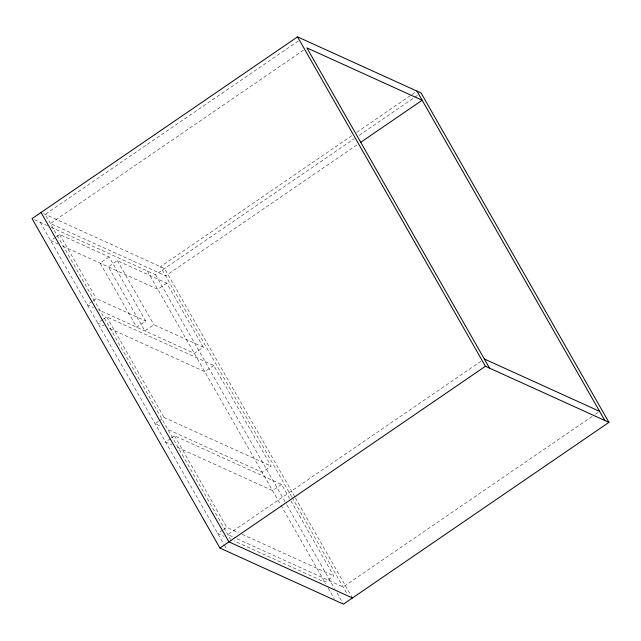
<?xml version="1.0" encoding="UTF-8"?>
<svg xmlns="http://www.w3.org/2000/svg" width="641" height="641" viewBox="0 0 641 641"><rect width="100%" height="100%" fill="white"/><g stroke="black" fill="none" stroke-linecap="round" stroke-linejoin="round"><path stroke-width="0.48" stroke-dasharray="3.21 2.4" d="M298.361 40.992L45.166 214.342L230.68 539.586M303.578 50.142L50.383 223.493L165.674 275.854L357.013 144.85M55.631 237.314L50.719 240.671L57.906 243.941M56.448 236.753L59.725 234.51L109.13 256.953L145.667 321.005L136.661 327.166L100.132 263.114L109.13 256.953M203.309 347.182L166.772 283.138L117.367 260.695L108.369 266.856L144.898 330.908L153.896 324.747L203.309 347.182L194.303 353.343L98.033 309.619M92.168 301.366L87.256 304.723L93.546 307.584M92.985 300.805L96.254 298.562L145.667 321.005M351.789 135.7L160.45 266.704L291.567 496.583M356.741 132.318L411.169 95.044M411.995 94.483L415.296 92.224M51.168 227.323L155.571 274.733L354.257 138.704M359.208 135.315L417.764 95.221M102.6 319.667L97.696 323.024L104.042 325.908M103.425 319.106L106.694 316.862L213.741 365.482L271.151 466.135L262.153 472.297L166.9 429.029M166.772 283.138L157.774 289.299L61.504 245.567M213.741 365.482L204.743 371.644L108.577 327.968M158.375 421.433L155.106 423.677L161.452 426.561M159.192 420.873L164.104 417.515L271.151 466.135M170.45 438.612L165.546 441.978L171.892 444.862M171.267 438.051L174.544 435.816L281.591 484.436L290.453 499.972M281.591 484.436L272.593 490.597L177.333 447.33M222.643 530.115L217.732 533.472L224.086 536.357M223.461 529.554L226.73 527.311L238.524 532.671M481.03 361.244L227.835 534.594L233.284 537.07M290.95 500.837L333.785 575.938L324.787 582.1L234.061 540.892M592.188 416.426L343.119 586.956L234.189 537.478M595.489 414.166L599.615 411.346M43.524 213.597L164.569 268.571L294.948 497.16M34.518 219.759L47.546 225.672M242.154 534.322L333.785 575.938M295.445 498.025L352.454 597.973M292.064 497.448L347.39 594.439M155.571 274.733L286.447 504.187M286.944 505.052L334.53 588.494M337.014 592.837L342.959 603.269M147.334 270.999L280.47 504.411M280.966 505.268L325.732 583.759M328.104 587.917L334.273 598.734M117.367 260.695L153.896 324.747M59.725 234.51L96.254 298.562M106.694 316.862L164.104 417.515M174.544 435.816L226.73 527.311M40.287 222.371L223.901 544.289M224.374 545.122L226.746 549.281"/><path stroke-width="0.96" d="M297.544 36.866L32.05 218.637L219.935 548.039L343.456 604.134L608.95 422.363L421.065 92.961L297.544 36.866L485.429 366.267L608.95 422.363M360.306 142.59L422.163 100.244L306.879 47.883L489.548 368.134M219.935 548.039L485.429 366.267M484.332 358.984L599.615 411.346M352.454 597.973L228.933 541.877L41.048 212.475M416.946 91.094L604.832 420.496"/></g></svg>
